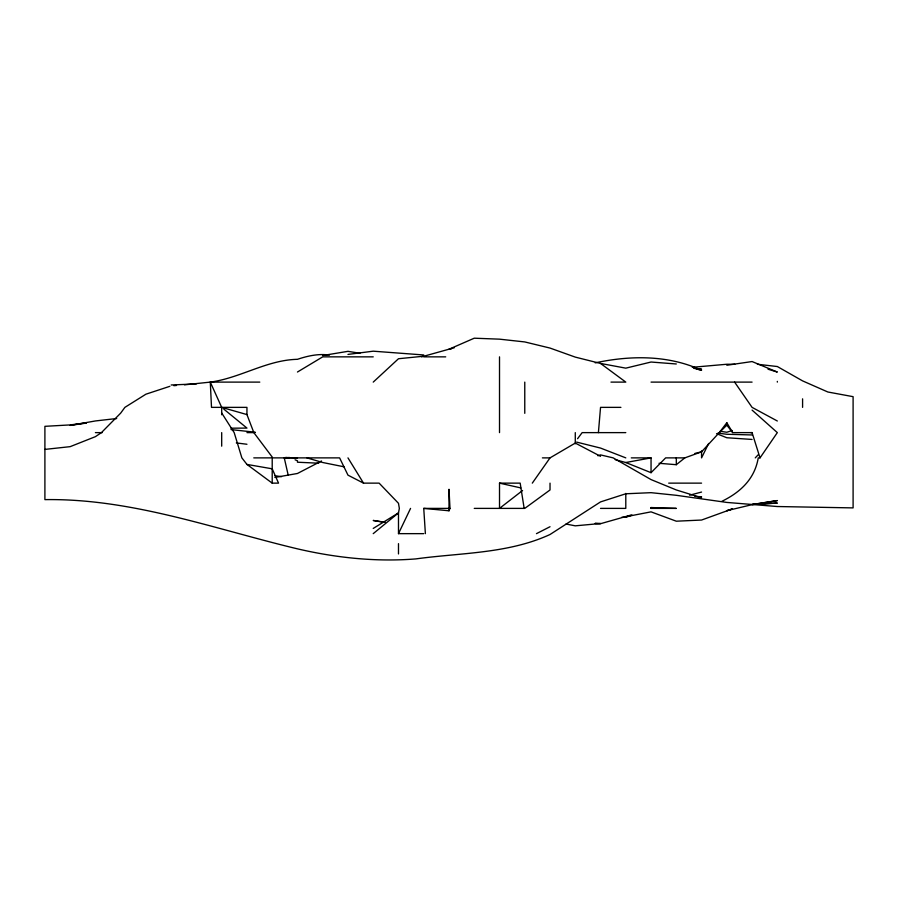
<?xml version="1.0" encoding="UTF-8"?>
<svg xmlns="http://www.w3.org/2000/svg" width="898" height="898" viewBox="0 0 898 898"><rect width="100%" height="100%" fill="white"/><g stroke="black" fill="none" stroke-linecap="round" stroke-linejoin="round"><path stroke-width="1.35" d="M524.769 382.11L524.769 413.338M598.405 432.623L600.538 407.366L620.911 407.366M449 510.782L449.988 508.391L449 489.264L449 510.782L423.744 508.391L425.383 533.648M423.744 533.648L398.488 533.648L410.554 508.391M708.657 443.455L701.562 457.879L701.562 450.863M721.824 501.342C740.412 492.295 754.724 478.982 758.249 457.879L760.022 457.879L777.331 432.623L752.075 410.094M532.301 483.135L550.025 457.879L575.281 443.073L600.538 456.307M577.571 438.718L582.151 432.623L625.794 432.623M659.031 463.289L676.306 464.704L684.826 457.879L701.562 451.829L719.287 432.623L726.819 422.734L732.712 432.623L752.075 432.623L760.022 457.879M755.263 457.879L758.136 454.826M615.175 459.664L625.794 462.526L651.05 472.685L665.631 457.879L684.826 457.879M719.287 432.623L726.819 425.169L726.819 422.734M373.231 382.11L398.488 358.729L423.744 356.214M373.231 533.648L398.488 512.893L399.341 508.391L398.488 503.307L379.124 483.135L363.51 483.135L347.975 475.154L339.612 457.879L272.824 457.879L253.842 432.623L246.95 414.584L246.95 407.366L211.501 407.366L210.289 382.11C240.451 378.024 266.751 359.975 297.463 359.312C307.632 355.911 318.745 353.43 329.465 355.103M522.569 490.51L499.513 508.391L499.513 483.135L520.178 483.135L524.163 508.391M373.231 528.428L398.488 512.893L398.488 533.648M297.463 372.019L322.719 356.854L373.231 356.854M321.518 460.988L297.463 473.482L274.867 477.444M536.465 533.648L550.025 526.722M421.6 356.854L454.321 347.717M632.113 515.115L625.794 517.282L621.809 517.27M732.139 430.49L726.819 432.252L720.174 431.287M169.857 386.32L145.925 394.188L124.889 407.366L120.669 413.136L101.429 432.623L95.413 436.664L70.156 446.654L44.9 449.404M597.9 455.746L600.538 454.904L613.166 457.879L651.05 479.588L676.306 489.96L701.562 497.806M595.217 523.489L600.538 523.702L631.114 515.025M689.597 495.202L701.562 492.059M694.917 453.423L701.562 451.829M451.66 348.637L449 349.221L474.256 338.198L499.513 339.163L524.769 341.936L550.025 348.065L575.281 357.112L600.538 363.443L625.794 368.158L651.05 362.029L676.306 363.982M625.794 516.732L651.05 511.86L676.306 521.199L701.562 520.043L732.487 508.84L726.819 510.693L752.075 504.654L777.331 500.579L752.075 504.541L777.331 503.071L752.075 504.429M625.794 462.526L651.05 457.879L651.05 472.685M322.719 355.529L347.975 351.331L359.941 353.284M726.819 365.25L752.075 361.546L777.331 372.053L768.026 369.213M86.107 423.115L70.156 425.394L95.413 420.949L116.684 418.524M347.975 354.407L373.231 351.185L423.744 354.968M184.472 384.838L210.289 382.11L259.791 382.11M86.107 422.947L70.156 424.911L44.9 426.326L44.9 499.625C131.838 498.3 214.072 528.911 297.463 548.846C336.189 557.838 376.127 562.103 415.841 558.904C460.775 552.73 508.133 553.797 550.025 534.501L600.538 501.903L625.794 493.777L651.05 492.676L676.306 495.303L726.819 502.431L777.331 506.528L853.1 507.898L853.1 396.669L827.844 391.999L802.588 380.887L777.331 366.53L757.396 364.262M692.257 367.304L726.819 364.251L734.8 364.285M595.217 362.859C630.351 355.305 668.337 354.89 701.562 370.268L698.902 369.864M698.902 496.998L701.562 496.762L694.917 496.392M173.842 385.669L176.502 385.466M289.538 457.509L284.262 457.879L288.202 475.165M284.475 457.666L287.068 457.531M171.181 384.984L196.438 383.895M230.999 428.189L246.95 428.088L223.793 409.095M423.744 356.854L445.711 356.854M610.977 382.11L625.794 382.11L600.538 363.443M651.05 382.11L752.075 382.11M95.413 432.623L102.192 432.623M246.95 432.623L254.92 432.623M253.764 457.879L272.206 457.879L272.206 483.135L278.548 483.135L272.206 468.812L246.95 464.423L241.865 457.879L234.187 432.623L221.694 412.979M542.403 457.879L550.025 457.879M631.283 457.879L651.05 457.879M668.696 483.135L701.562 483.135M423.744 508.391L449.988 508.391M474.256 508.391L524.769 508.391L550.025 489.971L550.025 483.135M600.538 508.391L625.794 508.391L625.794 493.406M696.242 369.157L701.562 369.201L693.593 368.326M752.075 434.958L726.819 434.262L717.828 433.117M285.497 457.553L297.463 457.879M651.05 507.55L676.306 508.391L651.05 508.391L651.05 507.55L651.162 508.391M595.217 523.332L600.538 523.512L575.281 525.835L565.976 524.028M255.245 432.241L230.999 429.581M318.734 463.2L297.463 462.223L297.463 460.764L295.072 459.798M752.075 439.448L726.819 437.741L716.548 433.644M236.32 442.916L246.95 444.263M274.867 475.727L281.512 476.681M385.197 522.277L373.231 520.458L383.861 522.299M750.807 432.623L752.075 432.623M343.99 466.792L322.719 462.504L306.948 457.879M499.513 483.135L520.784 487.906M576.606 442.097L600.538 448.068L625.794 457.879M210.289 382.11L221.694 407.366L246.95 414.584M777.331 421.005L752.075 407.366L734.609 382.11M246.95 464.423L272.206 483.135M726.819 425.169L732.712 432.623M347.975 457.879L363.51 483.135M802.588 398.835L802.588 407.366M777.331 381.392L777.331 382.11M676.306 457.879L676.306 464.704M575.281 432.623L575.281 443.803M499.513 356.854L499.513 432.623M398.488 543.66L398.488 553.943M221.694 407.366L221.694 414.764M221.694 432.623L221.694 446.171"/></g></svg>
